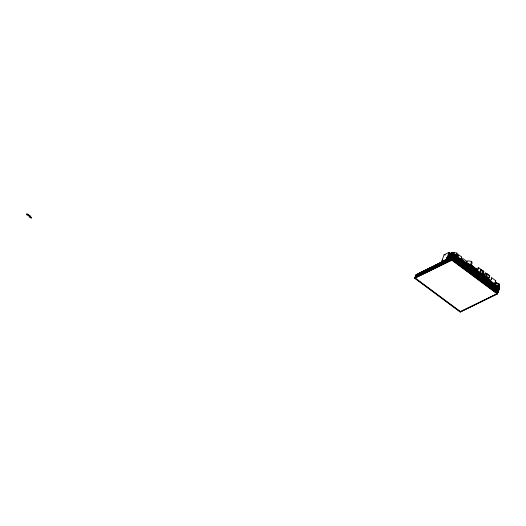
<?xml version="1.0" encoding="UTF-8"?>
<svg xmlns="http://www.w3.org/2000/svg" width="526" height="526" viewBox="0 0 526 526"><rect width="100%" height="100%" fill="white"/><g stroke="black" fill="none" stroke-linecap="round" stroke-linejoin="round"><path stroke-width="0.79" d="M482.276 274.178L482.585 275.223L482.783 274.552L482.086 274.427C484.321 267.721 483.447 273.066 481.921 273.993L480.021 273.152L481.415 269.7L483.407 271.179M482.743 274.802L482.368 273.941L480.113 272.909M457.35 254.893L458.81 254.913L461.631 257.01L460.934 259.693L461.631 257.01M489.226 280.279L489.285 279.687L489.246 280.213M491.389 279.773L491.705 277.708L495.755 280.713L494.499 284.25L495.755 280.713M485.899 277.169L483.953 276.38C484.137 274.69 484.354 276.545 484.183 276.413M483.953 276.38L485.235 272.974L486.537 273.375L487.207 273.783L485.846 277.689L487.135 278.09L488.417 274.684L487.129 274.283M483.124 275.558L484.019 275.552L483.94 276.459M484.9 275.019L485.235 272.974M488.417 274.684L489.759 275.677L488.345 279.898M485.846 277.689L487.181 273.763M495.965 284.185L496.163 283.014L499.378 284.171L498.28 287.446L499.378 284.171M495.36 285.408L495.512 284.619M496.176 283.251L496.327 282.455L498.365 283.968L497.55 286.131L496.09 285.651M488.437 278.76L488.674 277.537M441.196 263.02L441.426 261.718L453.458 255.853L498.977 289.648M498.694 287.683L499.621 284.947L499.253 284.849M26.971 213.931L29.897 215.903L26.971 213.931L26.3 214.437L29.252 216.337L29.897 215.903M29.252 216.337L29.923 215.831M29.673 217.028L31.146 217.974L29.673 217.028L30.179 216.633L31.626 217.652L30.179 216.633M461.026 259.45L460.907 258.93L499.7 287.729L497.353 293.968L460.243 312.069L414.718 278.274L416.073 274.671L453.188 256.57L498.707 290.365M419.038 273.224L453.28 256.333L498.799 290.128M430.084 267.642L430.156 268.082M434.502 265.689L453.366 256.09L498.885 289.885M450.184 253.92L449.75 252.519L448.967 252.414L444.062 254.808L441.439 262.139M441.86 261.751L442.668 259.588M448.967 252.414L446.377 259.305L447.159 259.41L449.75 252.519M447.922 256.984L448.593 256.464L449.704 256.688M452.518 254.091L451.742 252.69L449.618 253.723L448.5 256.701L449.612 256.925M448.527 256.747L449.618 253.723M449.513 256.767L450.631 253.788L449.645 253.775M450.236 256.07L450.184 255.932M450.618 255.669L451.742 252.69M452.748 253.243L451.893 255.636L452.63 254.097L453.149 254.17L452.61 255.61L452.09 255.537M452.373 255.071L447.1 257.385L447.882 257.49M452.59 254.117L453.064 253.887L452.61 255.61M453.373 254.847L454.227 252.579L456.969 253.059L457.265 254.788L456.068 254.551M414.718 278.274L451.834 260.173L454.181 253.933L455.431 255.557M454.635 255.195L454.905 254.472M455.148 254.65L455.161 256.274M456.081 255.919L455.01 255.261M456.969 253.059L455.832 256.76L456.529 256.905L457.357 254.669M455.832 256.76L456.443 254.505L457.219 255.084L456.515 254.932M456.068 256.806L456.752 254.978M456.134 256.813L456.818 254.992M456.575 255.873L457.666 257.017L455.496 255.34M458.81 254.913L458.001 257.076L456.548 256.833M460.973 259.883L461.762 257.793L461.973 259.351M462.453 260.436L461.946 260.515L462.361 260.679L462.913 258.542L466.391 261.126L466.45 262.25M462.4 260.035L462.032 260.278M465.839 262.592L466.391 261.126M466.194 262.237L465.937 262.448L482.71 274.5M466.884 262.809L467.64 260.804L471.69 261.396L472.118 262.98L471.112 265.656M467.877 263.69L468.666 263.763L467.627 263.677M469.047 264.249L469.909 264.381L468.193 264.269M470.435 264.736L471.69 261.396M470.711 265.163L470.211 264.808L472.19 266.071L470.796 264.92M476.168 268.72L476.477 269.772L476.168 268.72L472.276 265.834M460.243 312.069L460.513 311.346M477.075 270.186L477.91 267.971L478.745 267.78L481.001 269.457L479.705 272.843L480.284 272.698M476.891 270.68L477.693 270.239M477.634 270.732L478.745 267.78M480.245 273.099L481.375 270.094L483.276 271.212M481.514 274.092L482.644 271.094M481.921 273.993L483.052 270.989M482.894 274.677L483.841 271.495L482.592 274.796L482.743 274.289L482.151 274.25M484.268 275.657L483.052 275.736M485.228 276.965L486.537 273.375M488.476 279.089L489.759 275.677M490.508 280.904L491.705 277.708M494.736 284.645L495.597 282.357L494.874 284.941M495.433 284.954L496.327 282.455M499.029 283.909L498.05 286.506L496.623 286.052M498.53 287.768L499.621 284.947M31.146 217.974L31.652 217.58M454.181 253.933L453.064 254.479L452.912 255.603L452.794 255.195M415.987 274.914L453.096 256.813L498.615 290.608M415.895 275.151L453.004 257.05L498.53 290.845M415.803 275.394L452.919 257.293L498.438 291.088M415.711 275.631L452.827 257.53L498.346 291.325M415.625 275.874L452.735 257.773L498.253 291.568M415.533 276.111L452.643 258.01L498.168 291.805M415.441 276.354L452.557 258.253L498.076 292.048M415.349 276.591L452.465 258.49L497.984 292.285M415.264 276.834L452.373 258.733L497.898 292.528M415.172 277.077L452.288 258.976L497.806 292.765M415.08 277.314L452.196 259.213L497.714 293.008M414.994 277.557L452.104 259.456L497.622 293.245L496.169 293.955M481.415 269.7L480.83 269.845L481.375 270.094M479.791 272.606L480.376 272.455L479.982 272.166M476.983 270.443L477.733 270.272L469.909 264.381M444.062 254.808L445.417 254.985M447.79 257.727L447.008 257.622L452.971 254.715L453.09 255.123M447.705 257.97L446.922 257.865L452.879 254.959L453.004 255.36M447.613 258.207L446.83 258.102L453.912 254.65L499.43 288.445M447.521 258.45L446.738 258.345L453.82 254.893L499.338 288.689M447.429 258.687L446.646 258.582L453.728 255.13L499.246 288.925M447.343 258.93L446.561 258.825L453.636 255.373L499.161 289.168M447.251 259.167L446.469 259.062L453.55 255.61L499.069 289.405M441.472 261.698L442.826 261.876M472.664 266.399L473.722 266.564M456.634 256.589L457.758 256.78M454.227 252.579L452.557 252.25L451.42 255.281L452.531 255.491M461.355 259.824L462.42 260.146M496.906 283.488L498.365 283.968M483.999 275.611L482.658 274.618M468.666 263.763L477.726 270.489M465.931 262.349L490.6 280.66M455.306 255.077L499.608 287.965M499.522 288.209L454.97 255.13L455.253 256.037M451.834 260.173L497.353 293.968M442.642 261.547L442.55 261.79M462.315 260.278L462.361 260.679M461.059 259.344L461.177 260.304M442.123 262.178L442.077 261.527L442.031 262.415M452.012 259.693L414.902 277.794L460.421 311.589L497.537 293.488L452.012 259.693M451.926 259.936L414.81 278.037L460.329 311.826L497.445 293.725L451.926 259.936"/></g></svg>
